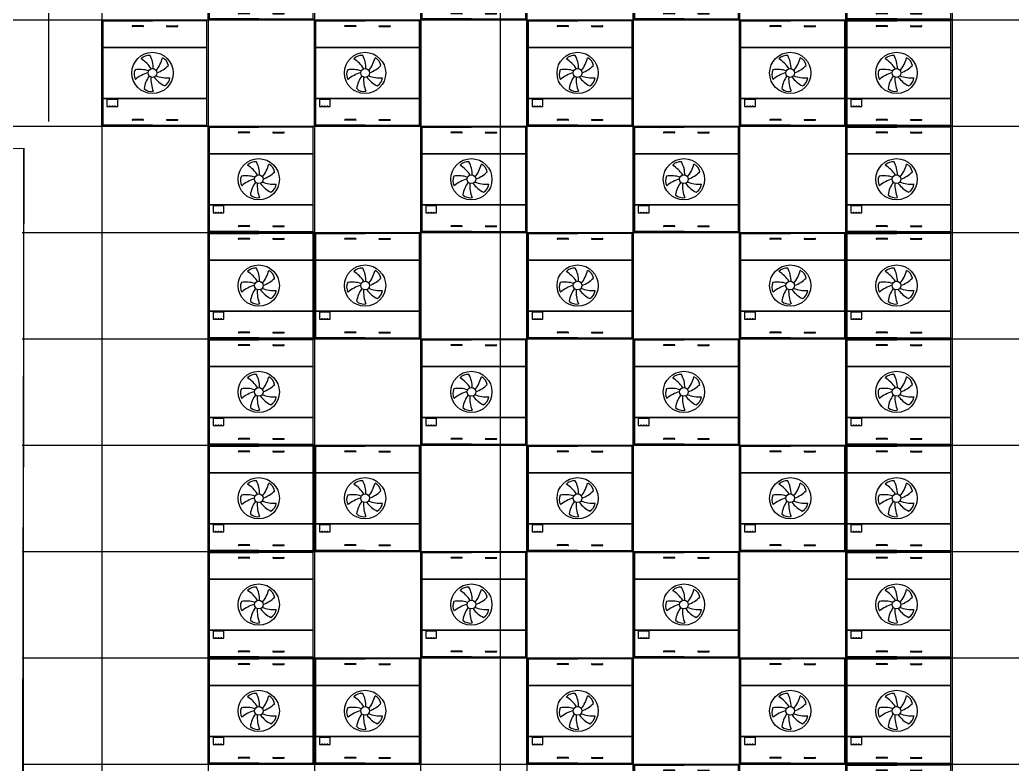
# Model space of a CAD drawing. Extents: x -14231 to 516634, y -267190 to 70805.
# Drawn here: x 234869 to 246072, y -94496 to -86096 of the extents above; entities that cross this region are included whole.
import ezdxf

# ---------------------------------------------------------------- set-up
doc = ezdxf.new("R2010")
doc.units = 0
doc.header["$LTSCALE"] = 8
doc.linetypes.add('IDA - Hidden 065', pattern=[537.5, 375, -162.5])
for name, color, linetype in [('000_CTCI_CSA', 7, 'CONTINUOUS'), ('1', 1, 'CONTINUOUS'), ('AC-DD', 3, 'CONTINUOUS')]:
    doc.layers.add(name, color=color, linetype=linetype)

# ---------------------------------------------------------------- blocks, each defined once
blk = doc.blocks.new('FFU-2000')
at = {"layer": 'AC-DD', "color": 6}
for p, q in [((0, 1175), (562, 1175)), ((0, 0), (0, 1175)), ((454, 1121), (333, 1121)), ((721, 1121), (842, 1121)), ((454, 1113), (333, 1113)), ((721, 1113), (842, 1113)), ((1175, 875), (0, 875)), ((1175, 870), (0, 870)), ((0, 305), (1175, 305)), ((0, 300), (1175, 300)), ((562, 0), (0, 0)), ((454, 62), (333, 62)), ((454, 54), (333, 54)), ((721, 62), (842, 62)), ((721, 54), (842, 54))]:
    blk.add_line(p, q, dxfattribs=at)
for points in [[(-12, 1188), (1188, 1188), (1188, -12), (-12, -12)], [(0, 0), (1175, 0), (1175, 1175), (0, 1175)], [(167, 288), (45, 288), (45, 210), (167, 210)]]:
    blk.add_lwpolyline(points, close=True, dxfattribs=at)
for centre, radius in [((560, 588), 233), ((560, 588), 49.2), ((75, 214), 2.87), ((105, 214), 2.87), ((135, 214), 2.87)]:
    blk.add_circle(centre, radius, dxfattribs=at)
for centre, radius, start, end in [((333, 1117), 3.92, 90, 270), ((454, 1117), 3.92, 270, 90), ((721, 1117), 3.92, 90, 270), ((842, 1117), 3.92, 270, 90), ((518, 671), 115, 82.0706, 137.7056), ((255, 637), 315, 359.6702, 27.9682), ((234, 432), 373, 32.9499, 57.9361), ((311, 849), 373, 320.9499, 345.9361), ((513, 892), 315, 287.6702, 315.9682), ((626, 653), 115, 10.0706, 65.7056), ((467, 573), 115, 154.0706, 209.7056), ((418, 313), 315, 71.6702, 99.9682), ((607, 230), 373, 104.9499, 129.9361), ((777, 368), 315, 143.6702, 171.9682), ((915, 522), 373, 176.9499, 201.9361), ((836, 726), 315, 215.6702, 243.9682), ((732, 905), 373, 248.9499, 273.9361), ((643, 545), 115, 298.0706, 353.7056), ((545, 495), 115, 226.0706, 281.7056), ((333, 58), 3.92, 90, 270), ((454, 58), 3.92, 270, 90), ((721, 58), 3.92, 90, 270), ((842, 58), 3.92, 270, 90)]:
    blk.add_arc(centre, radius, start, end, dxfattribs=at)

msp = doc.modelspace()

# ---------------------------------------------------------------- linework, layer by layer
at = {"layer": '000_CTCI_CSA', "color": 8, "true_color": 0x808080}
msp.add_line((240293.9, -146907.4), (240293.9, -47898.2), dxfattribs=at)
at = {"layer": '000_CTCI_CSA', "color": 8, "linetype": 'IDA - Hidden 065', "ltscale": 3, "true_color": 0x808080}
msp.add_line((235193.9, -67143.3), (235193.9, -87243.3), dxfattribs=at)
at = {"layer": '1', "color": 8, "true_color": 0x808080}
for p, q in [((235793.9, -67187.1), (235793.9, -120043.3)), ((236993.9, -67186.2), (236993.9, -120043.3)), ((238193.9, -67185.3), (238193.9, -120043.3)), ((239393.9, -67184.4), (239393.9, -120043.3)), ((240593.9, -71493.1), (240593.9, -120043.3)), ((241793.9, -71492.2), (241793.9, -123593.4)), ((242993.9, -71491.3), (242993.9, -123593.4)), ((244193.9, -71490.5), (244193.9, -123593.4)), ((245393.9, -71489.6), (245393.9, -123593.4)), ((227343.9, -86096.2), (302643.9, -86096.2)), ((227343.9, -87296.2), (302643.9, -87296.2)), ((234893.9, -120043.3), (234913.7, -87543.1)), ((234893.9, -88496.2), (302643.9, -88496.2)), ((234893.9, -89696.2), (302643.9, -89696.2)), ((234893.9, -90896.2), (302643.9, -90896.2)), ((234893.9, -92096.2), (302643.9, -92096.2)), ((234893.9, -93296.2), (302643.9, -93296.2)), ((234893.9, -94496.2), (302643.9, -94496.2))]:
    msp.add_line(p, q, dxfattribs=at)
msp.add_lwpolyline([(227093.9, -67193.3), (227093.9, -87593.3), (234913.7, -87543.1), (234843.9, -120043.3), (239393.9, -120043.3), (239393.9, -123643.3), (302743.9, -123343.3), (302743.9, -60543.3), (294843.9, -60593.3), (294852.9, -71452.9), (255543, -71485.5), (255539.8, -65143.3), (251990.7, -65143.3), (251990.7, -69643.3), (253793.9, -69643.3), (253793.9, -71443.3), (240294, -71493.3), (240343.9, -67190.4), (227093.9, -67193.3)], dxfattribs=at)

# ---------------------------------------------------------------- block references
at = {"layer": 'AC-DD'}
for p in [(237006.4, -86083.7), (239406.4, -86083.7), (241806.4, -86083.7), (244206.4, -86083.7), (235806.4, -87283.7), (238206.4, -87283.7), (240606.4, -87283.7), (243006.4, -87283.7), (244206.4, -87283.7), (237006.4, -88483.7), (239406.4, -88483.7), (241806.4, -88483.7), (244206.4, -88483.7), (237006.4, -89683.7), (238206.4, -89683.7), (240606.4, -89683.7), (243006.4, -89683.7), (244206.4, -89683.7), (237006.4, -90883.7), (239406.4, -90883.7), (241806.4, -90883.7), (244206.4, -90883.7), (237006.4, -92083.7), (238206.4, -92083.7), (240606.4, -92083.7), (243006.4, -92083.7), (244206.4, -92083.7), (237006.4, -93283.7), (239406.4, -93283.7), (241806.4, -93283.7), (244206.4, -93283.7), (237006.4, -94483.7), (238206.4, -94483.7), (240606.4, -94483.7), (243006.4, -94483.7), (244206.4, -94483.7), (241806.4, -95683.7), (244206.4, -95683.7)]:
    msp.add_blockref('FFU-2000', p, dxfattribs=at)

doc.saveas('drawing.dxf')
